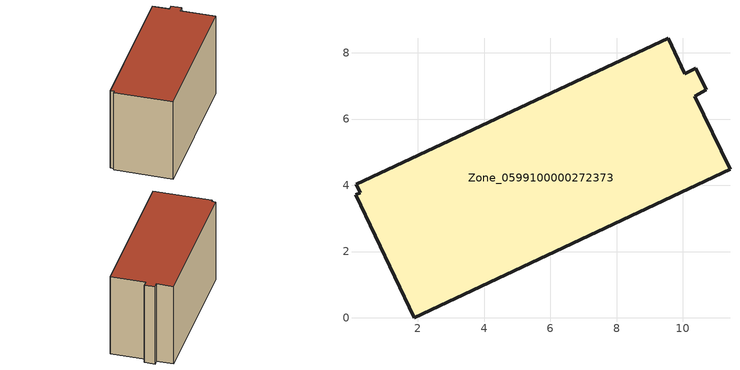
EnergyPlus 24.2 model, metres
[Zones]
Zone_0599100000272373
 floor ground (C_G): 10.06,7.37 10.39,7.53 10.71,6.88 10.36,6.69 11.42,4.48 1.89,0 0.12,3.71 0.26,3.78 0.14,4.03 9.55,8.44 z0
 wall outside (C_F): 0.12,3.71 1.89,0 11.42,4.48 10.36,6.69 10.71,6.88 10.39,7.53 10.06,7.37 9.55,8.44 0.14,4.03 0.26,3.78 0.12,3.71 z0:6.2
 roof outside (C_R): 0.26,3.78 0.12,3.71 1.89,0 11.42,4.48 10.36,6.69 10.71,6.88 10.39,7.53 10.06,7.37 9.55,8.44 0.14,4.03 z6.2
[BUILDING]
Pand.0599100000272373: North Axis=0; Terrain=City; Loads Convergence Tolerance Value=0.04; Temperature Convergence Tolerance Value=0.4; Solar Distribution=FullExterior; Maximum Number of Warmup Days=25; Minimum Number of Warmup Days=1
[Site:Location]
Rotterdam.The.Hague.AP_ZH_NLD Design_Conditions: Latitude=51.96; Longitude=4.45; Time Zone=1; Elevation=-4.5
[SITE:GROUNDTEMPERATURE:BUILDINGSURFACE]
18, 18, 18, 18, 18, 18, 18, 18, 18, 18, 18, 18
[MATERIAL] Thermal Absorptance=0.9; Solar Absorptance=0.7; Visible Absorptance=0.7
Name | Roughness | Thickness | Conductivity | Density | Specific Heat
G.TI.1946 | MediumSmooth | 0.15 | 1 | 540 | 1210
F.TI.1946 | Rough | 0.3 | 0.857143 | 1920 | 840
R.TI.1946 | MediumRough | 0.2 | 0.1 | 1500 | 1000
[CONSTRUCTION]
C_G: G.TI.1946
C_F: F.TI.1946
C_R: R.TI.1946
[ZONE]
Zone_0599100000272373: Type=1; Multiplier=1; Ceiling Height=Autocalculate; Volume=Autocalculate; Floor Area=autocalculate; Part of Total Floor Area=Yes
[ZONEINFILTRATION:DESIGNFLOWRATE]
Infil_Zone_0599100000272373: Zone or ZoneList or Space or SpaceList=Zone_0599100000272373; Schedule=AlwaysOn; Design Flow Rate Calculation Method=Flow/Area; Flow Rate per Floor Area=0.003; Constant Term Coefficient=1; Temperature Term Coefficient=0; Velocity Term Coefficient=0; Velocity Squared Term Coefficient=0
[HVACTEMPLATE:ZONE:IDEALLOADSAIRSYSTEM]
Zone_0599100000272373: Maximum Heating Supply Air Temperature=50; Minimum Cooling Supply Air Temperature=13; Maximum Heating Supply Air Humidity Ratio=0.0156; Minimum Cooling Supply Air Humidity Ratio=0.0077; Heating Limit=NoLimit; Cooling Limit=NoLimit; Dehumidification Control Type=ConstantSensibleHeatRatio; Cooling Sensible Heat Ratio=0.7; Dehumidification Setpoint=60; Humidification Control Type=None; Humidification Setpoint=30; Outdoor Air Method=None; Outdoor Air Flow Rate per Person=0.00944; Outdoor Air Flow Rate per Zone Floor Area=0; Outdoor Air Flow Rate per Zone=0; Demand Controlled Ventilation Type=None; Outdoor Air Economizer Type=NoEconomizer; Heat Recovery Type=None; Sensible Heat Recovery Effectiveness=0.7; Latent Heat Recovery Effectiveness=0.65
[ZONECONTROL:THERMOSTAT]
ThermostatControl_Zone_0599100000272373: Zone or ZoneList=Zone_0599100000272373; Control Type Schedule=DualSetpointControlType; Control 1=Thermostat_Zone_0599100000272373; Temperature Difference Between Cutout And Setpoint=0
[THERMOSTATSETPOINT:DUALSETPOINT]
Thermostat_Zone_0599100000272373: Heating Setpoint Temperature Schedule=HeatingSetpoint_Zone_0599100000272373; Cooling Setpoint Temperature Schedule=CoolingSetpoint_Zone_0599100000272373
[SCHEDULE:COMPACT]
HeatingSetpoint_Zone_0599100000272373: Through: 12/31, For: AllDays, Until: 24:00, 21
CoolingSetpoint_Zone_0599100000272373: Through: 12/31, For: AllDays, Until: 24:00, 24
DualSetpointControlType: Through: 12/31, For: AllDays, Until: 24:00, 4
AlwaysOn: Through: 12/31, For: AllDays, Until: 24:00, 1
